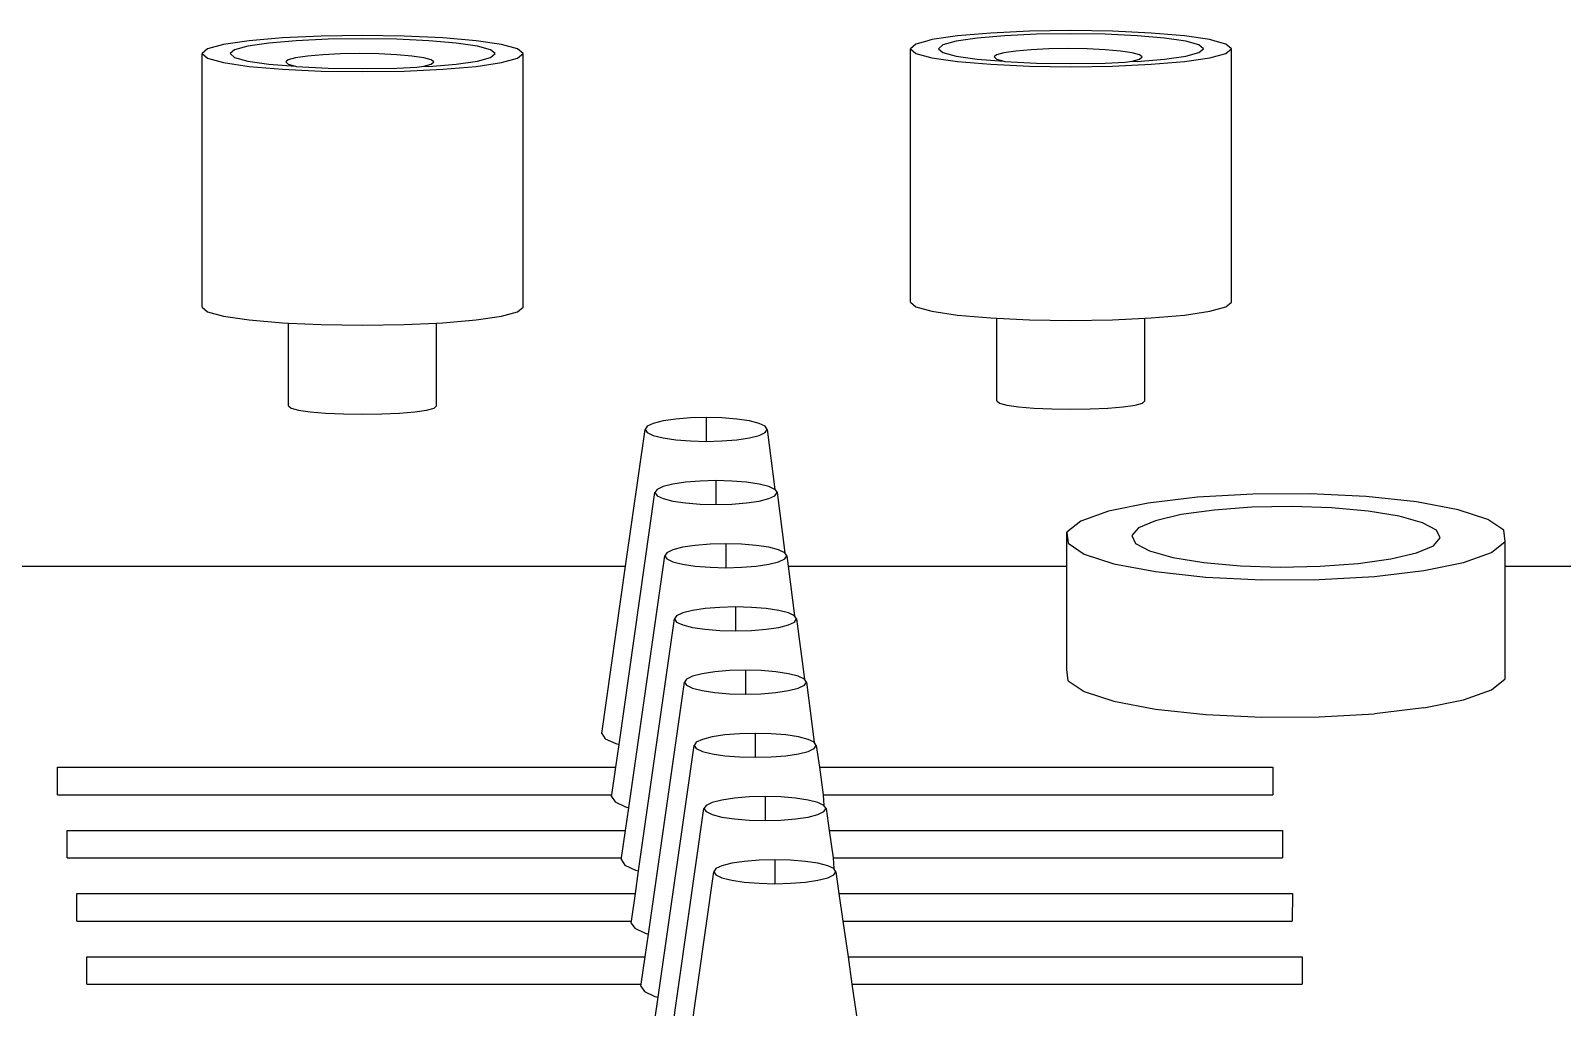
# Model space of a CAD drawing. Header units: centimetres. Extents: x 127 to 455, y 35 to 178.
# Drawn here: x 273.78 to 281.52, y 123.82 to 128.75 of the extents above; entities that cross this region are included whole.
import ezdxf

# ---------------------------------------------------------------- set-up
doc = ezdxf.new("R2010")
doc.units = ezdxf.units.CM
doc.layers.add('Edges', color=7, linetype='Continuous')

# ---------------------------------------------------------------- blocks, each defined once
blk = doc.blocks.new('Philips+Ultrasound+fr')
at = {"layer": 'Edges'}
for p, q in [((13.3206, 22.2183), (13.1917, 22.1994)), ((13.4205, 22.2071), (13.3141, 22.1915)), ((13.4885, 22.2328), (13.3206, 22.2183)), ((13.5591, 22.219), (13.4205, 22.2071)), ((13.684, 22.2419), (13.4885, 22.2328)), ((13.7206, 22.2266), (13.5591, 22.219)), ((13.8938, 22.245), (13.684, 22.2419)), ((13.8938, 22.2291), (13.7206, 22.2266)), ((14.1037, 22.2419), (13.8938, 22.245)), ((14.0671, 22.2266), (13.8938, 22.2291)), ((14.2285, 22.219), (14.0671, 22.2266)), ((14.2992, 22.2328), (14.1037, 22.2419)), ((14.3671, 22.2071), (14.2285, 22.219)), ((14.4671, 22.2183), (14.2992, 22.2328)), ((14.4735, 22.1915), (14.3671, 22.2071)), ((14.5959, 22.1994), (14.4671, 22.2183)), ((16.7447, 22.2175), (16.689, 22.2024)), ((16.77, 22.2244), (16.7447, 22.2175)), ((16.8988, 22.2433), (16.77, 22.2244)), ((16.8924, 22.2164), (16.8255, 22.1983)), ((16.9988, 22.232), (16.8924, 22.2164)), ((17.0667, 22.2578), (16.8988, 22.2433)), ((17.1374, 22.244), (16.9988, 22.232)), ((17.2623, 22.2669), (17.0667, 22.2578)), ((17.2988, 22.2515), (17.1374, 22.244)), ((17.4721, 22.27), (17.2623, 22.2669)), ((17.4721, 22.2541), (17.2988, 22.2515)), ((17.6819, 22.2669), (17.4721, 22.27)), ((17.6453, 22.2515), (17.4721, 22.2541)), ((17.8068, 22.244), (17.6453, 22.2515)), ((17.8775, 22.2578), (17.6819, 22.2669)), ((17.9454, 22.232), (17.8068, 22.244)), ((18.0454, 22.2433), (17.8775, 22.2578)), ((18.0518, 22.2164), (17.9454, 22.232)), ((18.1742, 22.2244), (18.0454, 22.2433)), ((18.1186, 22.1983), (18.0518, 22.2164)), ((18.2009, 22.2171), (18.1742, 22.2244)), ((18.2552, 22.2024), (18.2009, 22.2171)), ((13.1107, 22.1774), (13.0831, 22.1538)), ((13.0831, 22.1538), (13.1107, 22.1302)), ((13.0831, 20.8727), (13.0831, 22.1538)), ((13.1917, 22.1994), (13.1107, 22.1774)), ((13.1107, 22.1302), (13.1917, 22.1082)), ((13.2473, 22.1733), (13.2245, 22.1538)), ((13.2245, 22.1538), (13.2473, 22.1344)), ((13.3141, 22.1915), (13.2473, 22.1733)), ((13.2473, 22.1344), (13.3141, 22.1162)), ((13.5554, 22.133), (13.5181, 22.1228)), ((13.6148, 22.1417), (13.5554, 22.133)), ((13.6922, 22.1484), (13.6148, 22.1417)), ((13.7824, 22.1526), (13.6922, 22.1484)), ((13.8791, 22.154), (13.7824, 22.1526)), ((13.9759, 22.1526), (13.8791, 22.154)), ((14.066, 22.1484), (13.9759, 22.1526)), ((14.1434, 22.1417), (14.066, 22.1484)), ((14.2028, 22.133), (14.1434, 22.1417)), ((14.2401, 22.1228), (14.2028, 22.133)), ((14.5404, 22.1733), (14.4735, 22.1915)), ((14.4735, 22.1162), (14.5404, 22.1344)), ((14.5632, 22.1538), (14.5404, 22.1733)), ((14.5404, 22.1344), (14.5632, 22.1538)), ((14.6769, 22.1774), (14.5959, 22.1994)), ((14.5959, 22.1082), (14.6769, 22.1302)), ((14.7045, 22.1538), (14.6769, 22.1774)), ((14.6769, 22.1302), (14.7045, 22.1538)), ((14.7045, 20.8727), (14.7045, 22.1538)), ((16.689, 22.2024), (16.6614, 22.1788)), ((16.6614, 22.1788), (16.689, 22.1552)), ((16.6614, 20.8976), (16.6614, 22.1788)), ((16.689, 22.1552), (16.77, 22.1332)), ((16.77, 22.1332), (16.8988, 22.1143)), ((16.8255, 22.1983), (16.8027, 22.1788)), ((16.8027, 22.1788), (16.8255, 22.1593)), ((16.8255, 22.1593), (16.8924, 22.1411)), ((16.8924, 22.1411), (16.9988, 22.1255)), ((17.0964, 22.1478), (17.0836, 22.1369)), ((17.0836, 22.1369), (17.0964, 22.126)), ((17.1337, 22.1579), (17.0964, 22.1478)), ((17.1931, 22.1666), (17.1337, 22.1579)), ((17.2705, 22.1733), (17.1931, 22.1666)), ((17.3607, 22.1775), (17.2705, 22.1733)), ((17.4574, 22.1789), (17.3607, 22.1775)), ((17.5541, 22.1775), (17.4574, 22.1789)), ((17.6443, 22.1733), (17.5541, 22.1775)), ((17.7217, 22.1666), (17.6443, 22.1733)), ((17.7811, 22.1579), (17.7217, 22.1666)), ((17.8184, 22.1478), (17.7811, 22.1579)), ((17.8312, 22.1369), (17.8184, 22.1478)), ((17.8184, 22.126), (17.8312, 22.1369)), ((17.9454, 22.1255), (18.0518, 22.1411)), ((18.0454, 22.1143), (18.1742, 22.1332)), ((18.0518, 22.1411), (18.1186, 22.1593)), ((18.1414, 22.1788), (18.1186, 22.1983)), ((18.1186, 22.1593), (18.1414, 22.1788)), ((18.1742, 22.1332), (18.2552, 22.1552)), ((18.2828, 22.1788), (18.2552, 22.2024)), ((18.2552, 22.1552), (18.2828, 22.1788)), ((18.2828, 20.8976), (18.2828, 22.1788)), ((13.1917, 22.1082), (13.3206, 22.0894)), ((13.3141, 22.1162), (13.4205, 22.1006)), ((13.3206, 22.0894), (13.4885, 22.0749)), ((13.4205, 22.1006), (13.5554, 22.0909)), ((13.4885, 22.0749), (13.684, 22.0658)), ((13.5181, 22.1228), (13.5054, 22.112)), ((13.5054, 22.112), (13.5181, 22.1011)), ((13.5181, 22.1011), (13.5554, 22.0909)), ((13.5554, 22.0909), (13.5591, 22.0886)), ((13.5591, 22.0886), (13.7206, 22.0811)), ((13.684, 22.0658), (13.8938, 22.0627)), ((13.7206, 22.0811), (13.8938, 22.0786)), ((13.8938, 22.0786), (14.0671, 22.0811)), ((13.8938, 22.0627), (14.1037, 22.0658)), ((14.0671, 22.0811), (14.1678, 22.0858)), ((14.1037, 22.0658), (14.2992, 22.0749)), ((14.1678, 22.0858), (14.2028, 22.0909)), ((14.2028, 22.0909), (14.2401, 22.1011)), ((14.2028, 22.0909), (14.2285, 22.0886)), ((14.2285, 22.0886), (14.3671, 22.1006)), ((14.2529, 22.112), (14.2401, 22.1228)), ((14.2401, 22.1011), (14.2529, 22.112)), ((14.2992, 22.0749), (14.4671, 22.0894)), ((14.3671, 22.1006), (14.4735, 22.1162)), ((14.4671, 22.0894), (14.5959, 22.1082)), ((16.8988, 22.1143), (17.0667, 22.0998)), ((16.9988, 22.1255), (17.1337, 22.1159)), ((17.0667, 22.0998), (17.2623, 22.0907)), ((17.0964, 22.126), (17.1337, 22.1159)), ((17.1337, 22.1159), (17.1374, 22.1136)), ((17.1374, 22.1136), (17.2988, 22.106)), ((17.2623, 22.0907), (17.4721, 22.0876)), ((17.2988, 22.106), (17.4721, 22.1035)), ((17.4721, 22.1035), (17.6453, 22.106)), ((17.4721, 22.0876), (17.6819, 22.0907)), ((17.6453, 22.106), (17.746, 22.1107)), ((17.6819, 22.0907), (17.8775, 22.0998)), ((17.746, 22.1107), (17.7811, 22.1159)), ((17.7811, 22.1159), (17.8184, 22.126)), ((17.7811, 22.1159), (17.8068, 22.1136)), ((17.8068, 22.1136), (17.9454, 22.1255)), ((17.8775, 22.0998), (18.0454, 22.1143)), ((16.6614, 20.8976), (16.689, 20.874)), ((18.2552, 20.874), (18.2828, 20.8976)), ((13.0831, 20.8727), (13.1107, 20.8491)), ((13.1107, 20.8491), (13.1917, 20.8271)), ((13.1917, 20.8271), (13.3206, 20.8082)), ((14.4671, 20.8082), (14.5959, 20.8271)), ((14.5959, 20.8271), (14.6769, 20.8491)), ((14.6769, 20.8491), (14.7045, 20.8727)), ((16.689, 20.874), (16.77, 20.852)), ((16.77, 20.852), (16.8988, 20.8331)), ((16.8988, 20.8331), (17.0667, 20.8186)), ((17.0667, 20.8186), (17.0983, 20.8171)), ((17.0983, 20.3994), (17.0983, 20.8171)), ((17.0983, 20.8171), (17.2623, 20.8095)), ((17.6819, 20.8095), (17.8459, 20.8171)), ((17.8459, 20.8171), (17.8775, 20.8186)), ((17.8459, 20.3994), (17.8459, 20.8171)), ((17.8775, 20.8186), (18.0454, 20.8331)), ((18.0454, 20.8331), (18.1742, 20.852)), ((18.1742, 20.852), (18.2552, 20.874)), ((13.3206, 20.8082), (13.4885, 20.7937)), ((13.4885, 20.7937), (13.5201, 20.7922)), ((13.5201, 20.3744), (13.5201, 20.7922)), ((13.5201, 20.7922), (13.684, 20.7846)), ((13.684, 20.7846), (13.8938, 20.7815)), ((13.8938, 20.7815), (14.1037, 20.7846)), ((14.1037, 20.7846), (14.2676, 20.7922)), ((14.2676, 20.7922), (14.2992, 20.7937)), ((14.2676, 20.3744), (14.2676, 20.7922)), ((14.2992, 20.7937), (14.4671, 20.8082)), ((17.2623, 20.8095), (17.4721, 20.8064)), ((17.4721, 20.8064), (17.6819, 20.8095)), ((13.5201, 20.3744), (13.5328, 20.3635)), ((13.5328, 20.3635), (13.5701, 20.3534)), ((13.5701, 20.3534), (13.6295, 20.3447)), ((14.1581, 20.3447), (14.2175, 20.3534)), ((14.2175, 20.3534), (14.2548, 20.3635)), ((14.2548, 20.3635), (14.2676, 20.3744)), ((17.0983, 20.3994), (17.1111, 20.3885)), ((17.1111, 20.3885), (17.1484, 20.3783)), ((17.1484, 20.3783), (17.2078, 20.3696)), ((17.2078, 20.3696), (17.2852, 20.3629)), ((17.2852, 20.3629), (17.3754, 20.3587)), ((17.3754, 20.3587), (17.4721, 20.3573)), ((17.4721, 20.3573), (17.5688, 20.3587)), ((17.5688, 20.3587), (17.659, 20.3629)), ((17.659, 20.3629), (17.7364, 20.3696)), ((17.7364, 20.3696), (17.7958, 20.3783)), ((17.7958, 20.3783), (17.8331, 20.3885)), ((17.8331, 20.3885), (17.8459, 20.3994)), ((13.6295, 20.3447), (13.7069, 20.338)), ((13.7069, 20.338), (13.7971, 20.3338)), ((13.7971, 20.3338), (13.8938, 20.3324)), ((13.8938, 20.3324), (13.9906, 20.3338)), ((13.9906, 20.3338), (14.0807, 20.338)), ((14.0807, 20.338), (14.1581, 20.3447)), ((15.3625, 20.2858), (15.3317, 20.2712)), ((15.4115, 20.2983), (15.3625, 20.2858)), ((15.4754, 20.3079), (15.4115, 20.2983)), ((15.5497, 20.314), (15.4754, 20.3079)), ((15.6295, 20.316), (15.5497, 20.314)), ((15.7093, 20.314), (15.6295, 20.316)), ((15.6295, 20.316), (15.6295, 20.1951)), ((15.7837, 20.3079), (15.7093, 20.314)), ((15.8475, 20.2983), (15.7837, 20.3079)), ((15.8965, 20.2858), (15.8475, 20.2983)), ((15.9273, 20.2712), (15.8965, 20.2858)), ((15.2225, 19.5641), (15.3212, 20.2556)), ((15.3317, 20.2712), (15.3212, 20.2556)), ((15.3212, 20.2556), (15.3317, 20.2399)), ((15.3317, 20.2399), (15.3625, 20.2254)), ((15.3625, 20.2254), (15.4115, 20.2128)), ((15.4115, 20.2128), (15.4754, 20.2032)), ((15.4754, 20.2032), (15.5497, 20.1972)), ((15.5497, 20.1972), (15.6295, 20.1951)), ((15.6295, 20.1951), (15.7093, 20.1972)), ((15.7093, 20.1972), (15.7837, 20.2032)), ((15.7837, 20.2032), (15.8475, 20.2128)), ((15.8475, 20.2128), (15.8965, 20.2254)), ((15.8965, 20.2254), (15.9273, 20.2399)), ((15.9378, 20.2556), (15.9273, 20.2712)), ((15.9273, 20.2399), (15.9378, 20.2556)), ((15.9378, 20.2556), (15.9768, 19.952)), ((15.4121, 19.9666), (15.3813, 19.952)), ((15.4611, 19.9791), (15.4121, 19.9666)), ((15.5249, 19.9887), (15.4611, 19.9791)), ((15.5993, 19.9947), (15.5249, 19.9887)), ((15.679, 19.9968), (15.5993, 19.9947)), ((15.7588, 19.9947), (15.679, 19.9968)), ((15.679, 19.9968), (15.679, 19.8759)), ((15.8332, 19.9887), (15.7588, 19.9947)), ((15.897, 19.9791), (15.8332, 19.9887)), ((15.946, 19.9666), (15.897, 19.9791)), ((15.9768, 19.952), (15.946, 19.9666)), ((15.1891, 18.6637), (15.3708, 19.9363)), ((15.3813, 19.952), (15.3708, 19.9363)), ((15.3708, 19.9363), (15.3813, 19.9207)), ((15.3813, 19.9207), (15.4121, 19.9061)), ((15.4121, 19.9061), (15.4611, 19.8936)), ((15.4611, 19.8936), (15.5249, 19.884)), ((15.8332, 19.884), (15.897, 19.8936)), ((15.897, 19.8936), (15.946, 19.9061)), ((15.946, 19.9061), (15.9768, 19.9207)), ((15.9768, 19.952), (15.9873, 19.9363)), ((15.9768, 19.9207), (15.9873, 19.9363)), ((15.9873, 19.9363), (16.0264, 19.6327)), ((18.1113, 19.9129), (17.8627, 19.8834)), ((18.3905, 19.9288), (18.1113, 19.9129)), ((18.6811, 19.93), (18.3905, 19.9288)), ((18.9633, 19.9164), (18.6811, 19.93)), ((19.218, 19.8889), (18.9633, 19.9164)), ((19.4277, 19.8495), (19.218, 19.8889)), ((15.5249, 19.884), (15.5993, 19.8779)), ((15.5993, 19.8779), (15.679, 19.8759)), ((15.679, 19.8759), (15.7588, 19.8779)), ((15.7588, 19.8779), (15.8332, 19.884)), ((17.6614, 19.8423), (17.5213, 19.7924)), ((17.8627, 19.8834), (17.6614, 19.8423)), ((18.0289, 19.8251), (17.899, 19.7944)), ((18.1949, 19.8482), (18.0289, 19.8251)), ((18.3857, 19.862), (18.1949, 19.8482)), ((18.5883, 19.8657), (18.3857, 19.862)), ((18.7889, 19.859), (18.5883, 19.8657)), ((18.9737, 19.8423), (18.7889, 19.859)), ((19.1303, 19.8168), (18.9737, 19.8423)), ((19.2479, 19.7843), (19.1303, 19.8168)), ((19.5782, 19.8007), (19.4277, 19.8495)), ((17.5213, 19.7924), (17.4519, 19.737)), ((17.4519, 19.737), (17.4579, 19.68)), ((17.4519, 19.5641), (17.4519, 19.737)), ((17.814, 19.7582), (17.7797, 19.7188)), ((17.899, 19.7944), (17.814, 19.7582)), ((19.3185, 19.7469), (19.2479, 19.7843)), ((19.3373, 19.7071), (19.3185, 19.7469)), ((19.6592, 19.7459), (19.5782, 19.8007)), ((19.6652, 19.689), (19.6592, 19.7459)), ((15.5106, 19.6599), (15.4616, 19.6473)), ((15.5744, 19.6695), (15.5106, 19.6599)), ((15.6488, 19.6755), (15.5744, 19.6695)), ((15.7286, 19.6776), (15.6488, 19.6755)), ((15.8084, 19.6755), (15.7286, 19.6776)), ((15.7286, 19.6776), (15.7286, 19.5566)), ((15.8827, 19.6695), (15.8084, 19.6755)), ((15.9466, 19.6599), (15.8827, 19.6695)), ((15.9956, 19.6473), (15.9466, 19.6599)), ((17.4579, 19.68), (17.5389, 19.6253)), ((17.7797, 19.7188), (17.7986, 19.6791)), ((17.7986, 19.6791), (17.8692, 19.6417)), ((19.2181, 19.6316), (19.3031, 19.6678)), ((19.3031, 19.6678), (19.3373, 19.7071)), ((19.5957, 19.6336), (19.6652, 19.689)), ((19.6652, 19.5641), (19.6652, 19.689)), ((15.2386, 18.3444), (15.4203, 19.6171)), ((15.4308, 19.6327), (15.4203, 19.6171)), ((15.4203, 19.6171), (15.4308, 19.6015)), ((15.4616, 19.6473), (15.4308, 19.6327)), ((15.4308, 19.6015), (15.4616, 19.5869)), ((15.4616, 19.5869), (15.5106, 19.5743)), ((15.9466, 19.5743), (15.9956, 19.5869)), ((16.0264, 19.6327), (15.9956, 19.6473)), ((15.9956, 19.5869), (16.0264, 19.6015)), ((16.0369, 19.6171), (16.0264, 19.6327)), ((16.0264, 19.6015), (16.0369, 19.6171)), ((16.0369, 19.6171), (16.0444, 19.5641)), ((17.5389, 19.6253), (17.6894, 19.5765)), ((17.6894, 19.5765), (17.8991, 19.537)), ((17.8692, 19.6417), (17.9868, 19.6091)), ((17.9868, 19.6091), (18.1433, 19.5836)), ((18.1433, 19.5836), (18.3282, 19.567)), ((18.7313, 19.5639), (18.9221, 19.5778)), ((18.9221, 19.5778), (19.0882, 19.6008)), ((19.0882, 19.6008), (19.2181, 19.6316)), ((19.2544, 19.5425), (19.4556, 19.5837)), ((19.4556, 19.5837), (19.5957, 19.6336)), ((-6.9702, 19.5641), (15.2225, 19.5641)), ((15.102, 18.7196), (15.2225, 19.5641)), ((15.5106, 19.5743), (15.5744, 19.5647)), ((15.5744, 19.5647), (15.6488, 19.5587)), ((15.6488, 19.5587), (15.7286, 19.5566)), ((15.7286, 19.5566), (15.8084, 19.5587)), ((15.8084, 19.5587), (15.8827, 19.5647)), ((15.8827, 19.5647), (15.9466, 19.5743)), ((16.0444, 19.5641), (17.4519, 19.5641)), ((16.0444, 19.5641), (16.0759, 19.3135)), ((17.4519, 19.0426), (17.4519, 19.5641)), ((17.8991, 19.537), (18.1538, 19.5096)), ((18.1538, 19.5096), (18.436, 19.496)), ((18.3282, 19.567), (18.5287, 19.5602)), ((18.5287, 19.5602), (18.7313, 19.5639)), ((18.7266, 19.4971), (19.0057, 19.513)), ((19.0057, 19.513), (19.2544, 19.5425)), ((19.6652, 19.5641), (20.9959, 19.5641)), ((19.6652, 18.9946), (19.6652, 19.5641)), ((18.436, 19.496), (18.7266, 19.4971)), ((15.624, 19.3502), (15.5601, 19.3406)), ((15.6983, 19.3563), (15.624, 19.3502)), ((15.7781, 19.3583), (15.6983, 19.3563)), ((15.8579, 19.3563), (15.7781, 19.3583)), ((15.7781, 19.3583), (15.7781, 19.2374)), ((15.9323, 19.3502), (15.8579, 19.3563)), ((15.9961, 19.3406), (15.9323, 19.3502)), ((15.2882, 18.0252), (15.4698, 19.2979)), ((15.4803, 19.3135), (15.4698, 19.2979)), ((15.4698, 19.2979), (15.4803, 19.2822)), ((15.5111, 19.3281), (15.4803, 19.3135)), ((15.4803, 19.2822), (15.5111, 19.2676)), ((15.5601, 19.3406), (15.5111, 19.3281)), ((15.5111, 19.2676), (15.5601, 19.2551)), ((16.0451, 19.3281), (15.9961, 19.3406)), ((15.9961, 19.2551), (16.0451, 19.2676)), ((16.0759, 19.3135), (16.0451, 19.3281)), ((16.0451, 19.2676), (16.0759, 19.2822)), ((16.0864, 19.2979), (16.0759, 19.3135)), ((16.0759, 19.2822), (16.0864, 19.2979)), ((16.0864, 19.2979), (16.1254, 18.9943)), ((15.5601, 19.2551), (15.624, 19.2455)), ((15.624, 19.2455), (15.6983, 19.2395)), ((15.6983, 19.2395), (15.7781, 19.2374)), ((15.7781, 19.2374), (15.8579, 19.2395)), ((15.8579, 19.2395), (15.9323, 19.2455)), ((15.9323, 19.2455), (15.9961, 19.2551)), ((15.7479, 19.037), (15.6735, 19.031)), ((15.8276, 19.0391), (15.7479, 19.037)), ((15.9074, 19.037), (15.8276, 19.0391)), ((15.8276, 19.0391), (15.8276, 18.9182)), ((15.9818, 19.031), (15.9074, 19.037)), ((17.4579, 18.9857), (17.4519, 19.0426)), ((15.3377, 17.7059), (15.5194, 18.9786)), ((15.5299, 18.9943), (15.5194, 18.9786)), ((15.5194, 18.9786), (15.5299, 18.963)), ((15.5607, 19.0088), (15.5299, 18.9943)), ((15.5299, 18.963), (15.5607, 18.9484)), ((15.6097, 19.0214), (15.5607, 19.0088)), ((15.6735, 19.031), (15.6097, 19.0214)), ((16.0456, 19.0214), (15.9818, 19.031)), ((16.0946, 19.0088), (16.0456, 19.0214)), ((16.1254, 18.9943), (16.0946, 19.0088)), ((16.0946, 18.9484), (16.1254, 18.963)), ((16.1359, 18.9786), (16.1254, 18.9943)), ((16.1254, 18.963), (16.1359, 18.9786)), ((16.1359, 18.9786), (16.175, 18.675)), ((17.4579, 18.9857), (17.5389, 18.9309)), ((19.5957, 18.9392), (19.6652, 18.9946)), ((15.5607, 18.9484), (15.6097, 18.9359)), ((15.6097, 18.9359), (15.6735, 18.9263)), ((15.6735, 18.9263), (15.7479, 18.9202)), ((15.7479, 18.9202), (15.8276, 18.9182)), ((15.8276, 18.9182), (15.9074, 18.9202)), ((15.9074, 18.9202), (15.9818, 18.9263)), ((15.9818, 18.9263), (16.0456, 18.9359)), ((16.0456, 18.9359), (16.0946, 18.9484)), ((17.5389, 18.9309), (17.6894, 18.8821)), ((17.6894, 18.8821), (17.8991, 18.8427)), ((19.2544, 18.8482), (19.4556, 18.8893)), ((19.4556, 18.8893), (19.5957, 18.9392)), ((17.8991, 18.8427), (18.1538, 18.8152)), ((18.1538, 18.8152), (18.436, 18.8016)), ((18.436, 18.8016), (18.7266, 18.8028)), ((18.7266, 18.8028), (19.0057, 18.8186)), ((19.2544, 18.8482), (19.0057, 18.8186)), ((15.102, 18.7196), (15.12, 18.6928)), ((15.12, 18.6928), (15.1727, 18.6679)), ((15.1727, 18.6679), (15.1891, 18.6637)), ((15.1727, 18.5487), (15.1891, 18.6637)), ((15.3872, 17.3867), (15.5689, 18.6594)), ((15.5794, 18.675), (15.5689, 18.6594)), ((15.5689, 18.6594), (15.5794, 18.6437)), ((15.6102, 18.6896), (15.5794, 18.675)), ((15.6592, 18.7021), (15.6102, 18.6896)), ((15.723, 18.7117), (15.6592, 18.7021)), ((15.7974, 18.7178), (15.723, 18.7117)), ((15.8772, 18.7198), (15.7974, 18.7178)), ((15.957, 18.7178), (15.8772, 18.7198)), ((15.8772, 18.7198), (15.8772, 18.5989)), ((16.0313, 18.7117), (15.957, 18.7178)), ((16.0952, 18.7021), (16.0313, 18.7117)), ((16.1442, 18.6896), (16.0952, 18.7021)), ((16.175, 18.675), (16.1442, 18.6896)), ((16.1855, 18.6594), (16.175, 18.675)), ((16.175, 18.6437), (16.1855, 18.6594)), ((16.1855, 18.6594), (16.2013, 18.5487)), ((15.5794, 18.6437), (15.6102, 18.6291)), ((15.6102, 18.6291), (15.6592, 18.6166)), ((15.6592, 18.6166), (15.723, 18.607)), ((15.723, 18.607), (15.7974, 18.601)), ((15.7974, 18.601), (15.8772, 18.5989)), ((15.8772, 18.5989), (15.957, 18.601)), ((15.957, 18.601), (16.0313, 18.607)), ((16.0313, 18.607), (16.0952, 18.6166)), ((16.0952, 18.6166), (16.1442, 18.6291)), ((16.1442, 18.6291), (16.175, 18.6437)), ((12.3519, 18.4099), (12.3519, 18.5487)), ((12.3519, 18.5487), (15.1727, 18.5487)), ((15.1529, 18.4099), (15.1727, 18.5487)), ((16.2013, 18.5487), (18.4917, 18.5487)), ((16.2013, 18.5487), (16.2211, 18.4099)), ((18.4917, 18.5487), (18.4912, 18.4099)), ((12.3519, 18.4099), (15.1529, 18.4099)), ((15.1515, 18.4003), (15.1529, 18.4099)), ((15.1515, 18.4003), (15.1695, 18.3736)), ((15.1695, 18.3736), (15.2222, 18.3486)), ((15.2222, 18.3486), (15.2386, 18.3444)), ((15.2222, 18.2295), (15.2386, 18.3444)), ((15.4368, 17.0674), (15.6184, 18.3401)), ((15.6289, 18.3558), (15.6184, 18.3401)), ((15.6184, 18.3401), (15.6289, 18.3245)), ((15.6597, 18.3704), (15.6289, 18.3558)), ((15.7087, 18.3829), (15.6597, 18.3704)), ((15.7726, 18.3925), (15.7087, 18.3829)), ((15.8469, 18.3985), (15.7726, 18.3925)), ((15.9267, 18.4006), (15.8469, 18.3985)), ((16.0065, 18.3985), (15.9267, 18.4006)), ((15.9267, 18.4006), (15.9267, 18.2797)), ((16.0809, 18.3925), (16.0065, 18.3985)), ((16.1447, 18.3829), (16.0809, 18.3925)), ((16.1937, 18.3704), (16.1447, 18.3829)), ((16.2245, 18.3558), (16.1937, 18.3704)), ((16.2211, 18.4099), (18.4912, 18.4099)), ((16.2211, 18.4099), (16.2245, 18.3558)), ((16.235, 18.3401), (16.2245, 18.3558)), ((16.2245, 18.3245), (16.235, 18.3401)), ((16.235, 18.3401), (16.2508, 18.2295)), ((15.6289, 18.3245), (15.6597, 18.3099)), ((15.6597, 18.3099), (15.7087, 18.2974)), ((15.7087, 18.2974), (15.7726, 18.2878)), ((15.7726, 18.2878), (15.8469, 18.2817)), ((15.8469, 18.2817), (15.9267, 18.2797)), ((15.9267, 18.2797), (16.0065, 18.2817)), ((16.0065, 18.2817), (16.0809, 18.2878)), ((16.0809, 18.2878), (16.1447, 18.2974)), ((16.1447, 18.2974), (16.1937, 18.3099)), ((16.1937, 18.3099), (16.2245, 18.3245)), ((12.4014, 18.0906), (12.4014, 18.2295)), ((12.4014, 18.2295), (15.2222, 18.2295)), ((15.2024, 18.0906), (15.2222, 18.2295)), ((16.2508, 18.2295), (18.5412, 18.2295)), ((16.2508, 18.2295), (16.2706, 18.0906)), ((18.5412, 18.2295), (18.5407, 18.0906)), ((12.4014, 18.0906), (15.2024, 18.0906)), ((15.2011, 18.0811), (15.2024, 18.0906)), ((15.2011, 18.0811), (15.219, 18.0543)), ((15.219, 18.0543), (15.2717, 18.0294)), ((15.2717, 18.0294), (15.2882, 18.0252)), ((15.6785, 18.0365), (15.668, 18.0209)), ((15.7093, 18.0511), (15.6785, 18.0365)), ((15.7583, 18.0636), (15.7093, 18.0511)), ((15.8221, 18.0733), (15.7583, 18.0636)), ((15.8965, 18.0793), (15.8221, 18.0733)), ((15.9762, 18.0814), (15.8965, 18.0793)), ((16.056, 18.0793), (15.9762, 18.0814)), ((15.9762, 18.0814), (15.9762, 17.9604)), ((16.1304, 18.0733), (16.056, 18.0793)), ((16.1942, 18.0636), (16.1304, 18.0733)), ((16.2432, 18.0511), (16.1942, 18.0636)), ((16.274, 18.0365), (16.2432, 18.0511)), ((16.2706, 18.0906), (18.5407, 18.0906)), ((16.2706, 18.0906), (16.274, 18.0365)), ((16.2845, 18.0209), (16.274, 18.0365)), ((15.2718, 17.9102), (15.2882, 18.0252)), ((15.4863, 16.7482), (15.668, 18.0209)), ((15.668, 18.0209), (15.6785, 18.0052)), ((15.6785, 18.0052), (15.7093, 17.9907)), ((15.7093, 17.9907), (15.7583, 17.9781)), ((15.7583, 17.9781), (15.8221, 17.9685)), ((15.8221, 17.9685), (15.8965, 17.9625)), ((15.8965, 17.9625), (15.9762, 17.9604)), ((15.9762, 17.9604), (16.056, 17.9625)), ((16.056, 17.9625), (16.1304, 17.9685)), ((16.1304, 17.9685), (16.1942, 17.9781)), ((16.1942, 17.9781), (16.2432, 17.9907)), ((16.2432, 17.9907), (16.274, 18.0052)), ((16.274, 18.0052), (16.2845, 18.0209)), ((16.2845, 18.0209), (16.3003, 17.9102)), ((12.4509, 17.7714), (12.4509, 17.9102)), ((12.4509, 17.9102), (15.2718, 17.9102)), ((15.252, 17.7714), (15.2718, 17.9102)), ((16.3003, 17.9102), (18.5908, 17.9102)), ((16.3003, 17.9102), (16.3201, 17.7714)), ((18.5908, 17.9102), (18.5902, 17.7714)), ((12.4509, 17.7714), (15.252, 17.7714)), ((15.2506, 17.7619), (15.252, 17.7714)), ((15.2506, 17.7619), (15.2686, 17.7351)), ((15.2686, 17.7351), (15.3213, 17.7101)), ((16.3201, 17.7714), (18.5902, 17.7714)), ((16.3201, 17.7714), (16.3459, 17.591)), ((15.3213, 17.7101), (15.3377, 17.7059)), ((15.3213, 17.591), (15.3377, 17.7059)), ((12.5005, 17.591), (15.3213, 17.591)), ((12.5005, 17.4521), (12.5005, 17.591)), ((15.3015, 17.4521), (15.3213, 17.591)), ((16.3459, 17.591), (18.6403, 17.591)), ((16.3459, 17.591), (16.3657, 17.4521)), ((18.6403, 17.591), (18.6398, 17.4521)), ((12.5005, 17.4521), (15.3015, 17.4521)), ((15.3001, 17.4426), (15.3015, 17.4521)), ((15.3001, 17.4426), (15.3181, 17.4158)), ((15.3181, 17.4158), (15.3708, 17.3909)), ((16.3657, 17.4521), (18.6398, 17.4521)), ((16.3657, 17.4521), (16.3915, 17.2717)), ((15.3708, 17.3909), (15.3872, 17.3867)), ((15.3708, 17.2717), (15.3872, 17.3867))]:
    blk.add_line(p, q, dxfattribs=at)

msp = doc.modelspace()

# ---------------------------------------------------------------- block references
msp.add_blockref('Philips+Ultrasound+fr', (261.5673, 106.4828))

doc.saveas('drawing.dxf')
